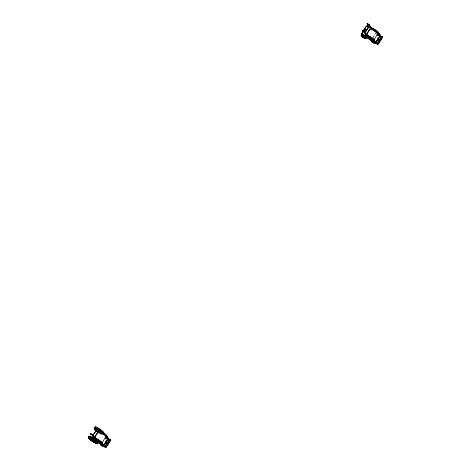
<?xml version="1.0" encoding="UTF-8"?>
<svg xmlns="http://www.w3.org/2000/svg" width="471" height="471" viewBox="0 0 471 471"><rect width="100%" height="100%" fill="white"/><g stroke="black" fill="none" stroke-linecap="round" stroke-linejoin="round"><path stroke-width="0.35" stroke-dasharray="2.35 1.77" d="M372.92 37.392L375.964 32.711M373.056 37.692L376.093 33.011M98.463 432.613L101.701 434.686L101.907 434.362M101.701 434.686L99.616 433.255M375.546 32.811L377.147 33.835M371.525 30.144A3.132 0.659 32.9 0 1 370.73 29.991M100.941 433.997A5.882 1.254 33.4 0 1 99.705 433.344"/><path stroke-width="0.71" d="M364.837 30.02L364.283 30.044L364.313 29.467M106.458 435.557L106.399 435.369A1.448 0.306 33.4 0 0 105.363 434.48L98.498 430.094L98.692 431.377L102.908 434.168L102.955 433.65L98.904 431.053L98.498 430.094L98.722 430.618L98.398 430.388M373.556 39.947L373.491 39.752A1.448 0.306 33.4 0 0 372.461 38.869L365.59 34.483L365.054 32.275L362.599 30.603L362.393 31.015L363.218 31.522L363.429 31.198L365.166 32.54L366.208 35.119L372.549 39.27M364.224 29.738C364.754 31.145 363.953 28.419 364.948 29.808M364.442 29.385C366.055 30.798 363.064 29.355 364.454 30.144M101.477 443.187L94.035 438.424L93.358 437.359C91.239 434.574 93.087 433.82 93.864 437.159L100.712 441.533A1.448 0.306 33.4 0 1 101.807 442.61L101.442 443.252L96.855 440.002M370 37.639L369.14 37.091L368.928 37.409L368.923 36.862L369.023 37.468L368.817 37.021M368.399 27.124L366.568 25.97L361.628 33.576L361.375 34.46L365.043 36.767M362.652 31.704L362.794 32.022L363.429 30.503M363.895 29.973L364.648 30.644L365.202 29.697L364.401 29.196L363.895 29.973L364.648 30.644M364.854 28.39L365.684 26.994L365.107 28.319M365.684 26.994L365.049 28.513M365.885 36.614A2.749 0.583 32.9 0 1 366.267 37.521L371.154 40.618L371.401 39.729L361.628 33.576M365.049 32.823L366.397 35.337L365.967 36.137L365.608 35.902L365.808 35.413M93.187 439.266L91.362 438.006L93.452 439.343M91.545 437.759L93.664 439.025M96.202 430.712C95.413 430.989 98.527 433.373 98.557 431.407L98.904 431.666L99.093 431.271L98.881 431.589L98.427 431.301M94.577 437.518L99.852 440.885M94.047 439.202L95.171 439.991M98.71 431.024L98.321 431.972L98.704 432.219M99.328 430.782C99.122 429.328 97.868 431.224 98.716 431.866M97.45 440.609L96.814 440.202M102.319 433.238L101.512 432.955M104.503 433.838L99.275 430.359L99.063 430.677L104.291 434.156L104.556 433.714M101.065 444.212L101.277 443.894C97.886 441.144 97.002 442.304 101.065 444.212L101.53 442.74A1.448 0.306 33.4 0 0 100.5 441.851L93.629 437.465L93.841 437.141L94.247 438.107L98.468 440.897M101.371 444.406L101.583 444.088L103.273 445.142L103.061 445.46L101.371 444.406L101.895 443.129A1.807 0.383 33.4 0 0 100.529 441.78L93.576 437.335C94.406 435.575 88.99 433.202 91.256 434.503M101.995 443.081A1.631 0.347 33.4 0 1 102.778 443.841L103.744 445.625L103.532 445.949L102.566 444.165A1.631 0.347 33.4 0 0 101.783 443.399L102.107 442.805A1.807 0.383 33.4 0 0 100.741 441.462L93.788 437.017L93.123 435.31L97.568 428.581C95.666 426.861 98.939 428.221 98.439 429.964L105.398 434.409A1.807 0.383 33.4 0 1 106.764 435.757L106.022 437.359L107.718 438.413L107.93 438.089L106.234 437.035M105.722 437.165L106.246 435.881A1.448 0.306 33.4 0 0 105.151 434.804L98.286 430.412L98.51 430.941L94.07 437.671L93.14 435.357M106.022 437.359L106.552 436.075A1.807 0.383 33.4 0 0 105.186 434.727L98.233 430.288L97.585 428.622L98.51 430.941M366.326 34.86L371.601 38.228L371.813 37.904L366.538 34.536M366.002 36.055L366.397 35.337M370.259 28.849L370.671 28.042L370.306 28.743M371.189 27.489L376.517 30.733L376.252 31.174L376.517 30.733M370.96 28.507L370.653 29.008M369.411 37.627L368.775 37.221M374.28 30.256L373.474 29.967M370.889 39.864L373.026 41.23L373.768 39.623A1.448 0.306 33.4 0 0 372.673 38.551L365.802 34.159L366.032 34.689M367.256 23.55C371.095 25.381 368.505 26.193 367.256 23.55L369.759 25.322L365.102 32.369L365.749 34.036L372.702 38.475A1.807 0.383 33.4 0 1 374.068 39.823L373.544 41.107L375.234 42.154L375.022 42.478L373.332 41.424L373.856 40.141A1.807 0.383 33.4 0 0 372.49 38.799L365.537 34.354L364.737 32.464L362.387 30.921M377.683 34.177L378.207 32.893A1.448 0.306 33.4 0 0 377.112 31.816L370.247 27.43L370.459 27.112L377.324 31.498A1.448 0.306 33.4 0 1 378.36 32.381L378.054 33.217M369.759 25.322L370.4 26.982L377.359 31.427A1.807 0.383 33.4 0 1 378.725 32.77L378.195 34.053L379.891 35.107L379.679 35.425L377.983 34.377L378.513 33.094A1.807 0.383 33.4 0 0 377.147 31.745L370.194 27.3L369.388 25.416L367.044 23.868M364.236 29.649L364.931 29.591M364.89 29.997L364.901 29.62M366.214 35.737L365.861 35.472L366.308 35.56M106.093 436.205L106.346 435.816L102.955 433.65L102.743 433.968M362.599 30.603L362.393 31.015L364.572 32.493L365.732 35.366L373.403 40.271L373.768 39.623M373.65 39.882L373.403 40.271M365.861 35.472L365.608 35.908L366.02 35.09L365.808 35.596L366.179 35.814M363.282 34.854L362.982 35.325L363.288 34.842M361.757 33.877L362.9 32.122M363.659 30.951L365.178 28.613M371.154 40.618L372.296 38.863M378.972 40.524L379.473 39.747M90.432 433.997L90.638 433.585L92.769 435.08L93.358 437.359M96.949 427.639L95.295 426.532L95.089 426.95L96.738 427.956C97.226 426.82 98.227 429.776 98.227 429.988L98.527 430.17M92.081 435.01L92.292 434.686M91.333 438.083L91.574 437.683M93.576 437.335L93.788 437.017M98.233 430.288L98.439 429.964M98.198 430.735L98.41 430.417M367.05 23.962L367.262 23.644M99.587 430.665C99.04 429.799 97.715 431.607 98.692 431.66M93.582 438.901L92.94 440.238M93.847 438.395L94.059 438.077M94.618 437.406L94.365 437.842L99.64 441.209L99.899 440.768M94.035 438.424L98.904 431.053M98.492 432.278C98.663 431.719 97.432 430.847 98.892 431.695M94.135 439.06C93.458 439.567 95.001 439.737 94.176 439.184M364.042 31.934L364.254 31.61L364.042 32.022M368.699 24.881L368.905 24.563L368.699 24.975M364.589 32.523L369.547 25.64L370.653 28.39L374.869 31.186M365.084 32.328L369.529 25.599M96.967 440.397L97.179 440.073M365.319 34.377L365.531 34.053M365.537 34.354L365.749 34.036M370.194 27.3L370.4 26.982M365.502 34.801L365.714 34.483M365.82 35.007L365.59 34.483L365.82 35.007L370.683 27.636L370.459 27.112L370.6 27.995L375.081 30.862L370.665 27.589M365.732 35.366L365.943 35.048M370.842 28.607L370.389 28.313L370.6 27.995M98.298 440.697L98.256 441.221M373.438 40.206L365.996 35.443L370.865 28.072M371.236 27.371L370.977 27.807L376.305 31.051M98.392 442.505L98.604 442.187M373.585 30.362L373.644 29.85M370.259 37.715L370.218 38.233L370.43 37.916M374.704 30.986L374.916 30.662L378.266 32.899L375.617 31.204M371.648 38.104L371.86 37.78M103.532 445.949L101.96 443.158M107.888 438.725L108.1 438.407C106.517 434.804 106.022 436.499 107.888 438.725L108.401 438.578L107.435 436.794A1.631 0.347 33.4 0 0 106.652 436.034L106.44 436.352A1.631 0.347 33.4 0 1 107.217 437.112L108.189 438.895M105.51 442.44L103.29 445.807L103.555 446.237L104.992 446.979L103.479 445.913L105.51 442.44L108.159 444.082L105.934 447.45L104.98 446.955L107.2 443.594L105.698 442.552M105.934 441.804L108.159 438.436L109.861 439.608L107.635 442.976L105.934 441.804L107.635 442.976M106.01 441.845L108.23 438.477M106.087 441.892L108.348 438.542L108.624 438.972M372.49 38.799L372.702 38.475M377.147 31.745L377.359 31.427M372.461 38.869L372.673 38.551M377.112 31.816L377.324 31.498M103.667 446.202L105.887 442.834M106.311 442.192L108.53 438.831M104.898 446.838L107.117 443.47L108.159 444.082M107.541 442.834L109.767 439.467L108.336 438.725M107.135 443.499L104.915 446.861L105.934 447.45M373.026 41.23L373.238 40.906L371.637 39.882M374.068 39.823L373.715 40.494L375.493 42.967L374.527 41.183A1.631 0.347 33.4 0 0 373.744 40.418M378.725 32.77L378.366 33.447L380.15 35.914L379.184 34.136A1.631 0.347 33.4 0 0 378.401 33.37M373.332 41.424L373.544 41.107M377.983 34.377L378.195 34.053M370.836 39.923L374.71 41.925M105.875 447.356L108.094 443.988M108.583 443.447L110.738 439.985L108.583 443.447L107.624 442.952M374.227 41.018L374.439 40.694L373.921 40.176M378.884 33.965L379.096 33.647L378.578 33.123M374.527 41.183L374.739 40.859A1.631 0.347 33.4 0 0 373.956 40.1M379.184 34.136L379.39 33.806A1.631 0.347 33.4 0 0 378.613 33.047M375.31 42.296L375.099 42.614L373.303 41.495M375.193 42.79L375.405 42.472L374.439 40.694M379.85 35.743L380.062 35.419L379.096 33.647M380.191 35.496L375.252 42.826L377.895 44.468L382.699 36.997L377.895 44.468M380.056 35.861L380.268 35.537M379.396 33.812L380.362 35.596L375.44 42.932L377.836 44.368M375.628 43.214L380.491 35.843M381.804 36.603L376.941 43.974L381.728 36.485L382.764 37.097M378.825 41.165L381.822 36.626L380.297 35.743L381.822 36.626M97.585 428.622L92.84 435.186L93.205 435.522M364.148 29.585L364.495 29.373M371.778 41.059L371.984 41.595M373.703 42.355L372.867 41.778L373.008 42.102M374.845 42.59L374.033 42.461M378.802 34.819L377.93 34.177M379.261 35.248L379.031 35.19M371.931 41.059L371.584 41.077L371.807 41.525M371.713 41.165L372.096 41.23M372.614 40.83L371.796 40.694L372.938 41.931M374.286 42.914L374.61 42.932M379.326 35.148L377.695 34.354M379.373 35.343L378.731 35.066M379.326 35.413L378.372 35.025M371.749 41.077L372.161 41.124M374.051 42.855L374.628 43.073L374.339 42.555M373.986 42.961L374.892 42.991L373.226 41.466M379.184 35.166L378.03 34.683M372.443 41.101L371.513 41.148L372.013 41.736M372.008 41.148L372.396 41.354M373.75 42.731L374.333 42.996M373.686 42.837L374.139 42.938M93.523 438.76L93.14 438.737L93.558 439.149M93.193 440.391L92.734 440.032L93.494 438.96M378.39 34.895L378.796 35.137M378.843 35.325L377.106 34.248M378.201 35.296L379.326 35.684L378.99 35.06M372.82 41.289L371.413 40.836L372.361 41.866M372.396 41.171L373.562 41.854M372.331 41.277L372.738 41.525M373.656 42.272L375.022 42.573M373.409 42.561L373.962 42.843M373.815 42.802L372.29 41.854M110.803 440.079L109.778 439.49L107.559 442.858L108.518 443.346M380.062 35.419L380.362 35.596M375.405 42.472L375.705 42.643L374.739 40.865M108.1 438.407L108.401 438.578M103.443 445.454L103.744 445.625M377.819 33.594L378.607 34.083M377.536 34.042L378.254 34.383M378.419 34.948L377.265 34.189M377.807 35.06L379.608 35.749L378.325 34.53M372.773 41.201L373.215 41.519M373.162 41.631L371.749 41.248M372.708 41.466L373.856 42.225M373.05 42.349L373.532 42.626M363.571 36.803C362.694 35.931 364.324 37.403 363.665 36.709M371.454 28.513A2.508 0.53 32.9 0 0 370.265 27.465L370.471 27.96L369.976 27.324L370.389 28.313M99.581 430.317L99.222 430.211L99.628 430.582M99.287 430.364L99.599 430.523M93.028 440.297C95.083 441.421 91.191 438.737 92.993 440.379M93.164 440.479C91.698 439.673 93.811 441.233 92.94 440.373M362.605 30.692L363.429 31.198M91.468 434.185L90.638 433.585M106.205 437.112L108.006 438.23L107.794 438.548L105.993 437.429M370.648 28.395L378.266 33.258L373.821 39.988L366.208 35.119M371.666 39.994L373.515 41.177M105.775 435.545L101.618 432.79L101.624 433.344M98.692 431.377L106.305 436.246L101.86 442.97L94.247 438.107M98.468 442.192L103.349 445.278L103.137 445.601L98.256 442.51M98.639 430.977L100.188 431.972M97.438 431.501L98.674 432.29M97.226 431.819L98.463 432.613M93.835 439.59L96.084 441.027M94.341 440.008L96.502 441.392M101.218 432.042L106.428 435.422M98.333 431.754L98.692 431.989M96.355 439.414L101.565 442.793M378.107 33.947L378.56 34.248M378.101 34.006L379.161 34.789M377.518 34.554L377.966 34.848M377.348 34.825L377.795 35.119M373.397 41.195L374.257 41.795M373.103 41.701L373.497 41.96M373.25 42.096L372.043 41.201M372.632 42.066L373.085 42.361M99.363 430.706L99.063 430.412M378.566 34.095L378.967 34.354M378.501 34.2L378.972 34.548M377.336 34.089L377.736 34.342M377.342 34.2L377.671 34.448M376.935 34.518L377.412 34.801M373.609 41.778L374.457 42.614M373.521 41.866L373.927 42.119M372.22 41.76L372.691 42.113M372.225 41.96L374.074 43.044L374.645 42.726M101.754 443.482L103.231 445.772M378.896 34.342L379.273 34.607M378.831 34.442L379.32 34.842M374.604 42.09C374.051 41.731 371.507 39.676 371.778 40.936M373.85 42.107L374.392 42.72M373.786 42.213L374.162 42.484M372.031 41.525L372.337 41.784M371.919 41.701L372.296 41.972M379.179 34.577L379.644 35.031M379.208 34.713L379.579 35.107L379.32 34.889M379.108 34.683L379.39 35.025M374.28 42.302L374.633 42.938M374.068 42.449L374.533 42.908M372.084 41.631L371.666 41.101M379.385 34.789L379.544 35.084M380.309 35.56L380.586 35.99M377.948 38.74L378.213 39.17M377.895 38.816L378.16 39.246M97.285 428.457L96.738 427.956M365.796 34.96L365.996 35.443M93.658 437.541L93.77 438.348L93.529 437.759M369.458 25.151L370.188 27.006M367.521 26.217A2.749 0.583 32.9 0 1 368.452 26.559M370.23 27.618A2.749 0.583 32.9 0 1 371.213 28.425M371.537 28.772A2.749 0.583 32.9 0 1 371.713 29.049M366.774 26.088A3.132 0.659 32.9 0 1 368.976 26.729M370.347 27.601A3.132 0.659 32.9 0 1 372.061 29.449M366.55 26.576A3.132 0.659 32.9 0 1 366.874 26.594M367.351 26.735A3.132 0.659 32.9 0 1 367.939 26.982M361.669 34.813A3.132 0.659 32.9 0 1 364.342 35.331A3.132 0.659 32.9 0 1 366.25 37.721M364.525 36.991A3.132 0.659 32.9 0 1 363.83 36.579M363.153 36.126A3.132 0.659 32.9 0 1 362.546 35.655M362.776 36.72A3.132 0.659 32.9 0 1 361.31 34.76A3.132 0.659 32.9 0 1 365.054 36.697A3.132 0.659 32.9 0 1 365.873 38.322M365.396 38.18A3.132 0.659 32.9 0 1 363.453 37.174M365.054 37.168A2.749 0.583 32.9 0 1 362.111 35.119A2.749 0.583 32.9 0 1 362.605 34.53M367.574 26.199A2.508 0.53 32.9 0 1 368.316 26.064M368.787 26.264A2.508 0.53 32.9 0 1 369.317 26.535M369.87 26.871A2.508 0.53 32.9 0 1 371.601 28.284M367.374 26.082A2.749 0.583 32.9 0 1 369.288 26.458M369.894 26.818A2.749 0.583 32.9 0 1 371.849 28.931M367.203 26.123A2.749 0.583 32.9 0 1 369.134 26.688M370.336 27.453A2.749 0.583 32.9 0 1 371.819 28.884M97.014 429.888A5.157 1.101 33.4 0 1 95.589 428.486M95.26 427.956A5.157 1.101 33.4 0 1 99.405 429.004A5.157 1.101 33.4 0 1 103.873 433.196M103.461 433.597A5.157 1.101 33.4 0 1 102.925 433.567M96.861 430.123A5.157 1.101 33.4 0 1 95.107 428.186M95.071 427.821A5.157 1.101 33.4 0 1 96.637 427.915M97.597 428.327A5.157 1.101 33.4 0 1 103.685 433.061M103.067 446.019A1.76 0.377 33.4 0 1 102.737 445.878M101.601 445.183A1.76 0.377 33.4 0 1 101.259 444.918M100.977 444.665A1.76 0.377 33.4 0 1 100.77 444.436M100.647 444.135A1.76 0.377 33.4 0 1 101.689 444.4A1.76 0.377 33.4 0 1 103.273 445.519M103.473 445.743A1.76 0.377 33.4 0 1 103.514 446.108M107.718 438.966A1.76 0.377 33.4 0 1 107.394 438.825M106.258 438.136A1.76 0.377 33.4 0 1 105.91 437.865M105.569 437.035A1.76 0.377 33.4 0 1 106.534 437.453M106.923 437.689A1.76 0.377 33.4 0 1 107.924 438.466M108.13 438.695A1.76 0.377 33.4 0 1 108.165 439.054M105.357 437.353A1.76 0.377 33.4 0 1 107.629 438.707A1.76 0.377 33.4 0 1 107.406 439.249A1.76 0.377 33.4 0 1 105.216 437.706M103.355 433.762A5.157 1.101 33.4 0 1 102.819 433.732M98.857 431.825A5.157 1.101 33.4 0 1 97.756 431.065M96.755 430.288A5.157 1.101 33.4 0 1 94.995 428.351M94.959 427.986A5.157 1.101 33.4 0 1 95.754 427.845M97.491 428.492A5.157 1.101 33.4 0 1 99.711 429.758M100.818 430.518A5.157 1.101 33.4 0 1 101.818 431.295M103.243 432.696A5.157 1.101 33.4 0 1 103.573 433.226M96.367 430.871A5.157 1.101 33.4 0 1 97.103 429.081M98.186 429.652A5.157 1.101 33.4 0 1 100.429 431.106M102.254 432.625A5.157 1.101 33.4 0 1 103.22 434.18M97.627 442.44A5.157 1.101 33.4 0 1 93.128 440.503A5.157 1.101 33.4 0 1 89.266 437.029M90.02 436.523A5.157 1.101 33.4 0 1 90.797 436.752M91.763 437.17A5.157 1.101 33.4 0 1 95.089 439.19M96.914 440.715A5.157 1.101 33.4 0 1 97.515 441.374M96.007 430.8A5.882 1.254 33.4 0 1 96.278 428.498A5.882 1.254 33.4 0 1 103.785 434.156M96.396 430.211A5.882 1.254 33.4 0 1 94.771 428.616M94.394 428.009A5.882 1.254 33.4 0 1 99.77 429.611A5.882 1.254 33.4 0 1 103.926 434.18M96.702 442.557A5.882 1.254 33.4 0 1 95.601 442.086M94.365 441.433A5.882 1.254 33.4 0 1 93.499 440.921M91.81 439.779A5.882 1.254 33.4 0 1 90.668 438.89M88.666 436.688A5.882 1.254 33.4 0 1 94.041 438.283A5.882 1.254 33.4 0 1 98.198 442.858M88.654 437.877A5.882 1.254 33.4 0 1 90.738 437.253A5.882 1.254 33.4 0 1 97.256 441.745A5.882 1.254 33.4 0 1 96.314 443.146M95.213 442.675A5.882 1.254 33.4 0 1 92.681 441.233M91.421 440.367A5.882 1.254 33.4 0 1 89.337 438.631M102.772 433.079A4.704 1.001 33.4 0 1 101.183 432.49M97.238 429.935A4.704 1.001 33.4 0 1 95.637 428.168M95.601 427.839A4.704 1.001 33.4 0 1 97.032 427.921M98.898 428.822A4.704 1.001 33.4 0 1 102.613 431.536M103.155 432.137A4.704 1.001 33.4 0 1 103.49 432.949M103.337 433.179A4.704 1.001 33.4 0 1 101.029 432.719M96.331 429.487A4.704 1.001 33.4 0 1 95.483 428.398M99.781 429.682A4.704 1.001 33.4 0 1 100.788 430.376M101.701 431.083A4.704 1.001 33.4 0 1 102.46 431.766M103.008 432.366A4.704 1.001 33.4 0 1 103.308 432.849M91.81 437.747L92.163 437.218L91.821 437.73M378.166 34.124L377.954 34.448L379.756 35.566L379.967 35.243L378.166 34.124M363.288 36.832L363.63 37.062L363.288 36.832M361.911 35.896A2.749 0.583 32.9 0 0 365.89 38.116A2.749 0.583 32.9 0 0 363.324 35.643A2.749 0.583 32.9 0 0 361.911 35.896M361.657 36.296A2.749 0.583 32.9 0 0 365.637 38.516A2.749 0.583 32.9 0 0 363.07 36.043A2.749 0.583 32.9 0 0 361.657 36.296M361.805 36.061A2.749 0.583 32.9 0 0 365.784 38.286A2.749 0.583 32.9 0 0 363.218 35.808A2.749 0.583 32.9 0 0 361.805 36.061M361.816 36.355A2.508 0.53 32.9 0 0 365.443 38.381A2.508 0.53 32.9 0 0 363.106 36.12A2.508 0.53 32.9 0 0 361.816 36.355M361.963 36.12A2.508 0.53 32.9 0 0 365.59 38.145A2.508 0.53 32.9 0 0 363.253 35.89A2.508 0.53 32.9 0 0 361.963 36.12M100.765 444.983A1.76 0.377 33.4 0 0 103.302 446.426A1.76 0.377 33.4 0 0 101.671 444.824A1.76 0.377 33.4 0 0 100.765 444.983M89.808 438.807A5.157 1.101 33.4 0 0 97.238 443.028A5.157 1.101 33.4 0 0 92.457 438.33A5.157 1.101 33.4 0 0 89.808 438.807M89.843 439.308A4.704 1.001 33.4 0 0 96.62 443.164A4.704 1.001 33.4 0 0 92.263 438.878A4.704 1.001 33.4 0 0 89.843 439.308M89.996 439.078A4.704 1.001 33.4 0 0 96.767 442.934A4.704 1.001 33.4 0 0 92.41 438.648A4.704 1.001 33.4 0 0 89.996 439.078M89.549 439.202A5.157 1.101 33.4 0 0 96.973 443.423A5.157 1.101 33.4 0 0 92.198 438.725A5.157 1.101 33.4 0 0 89.549 439.202M89.702 438.972A5.157 1.101 33.4 0 0 97.126 443.193A5.157 1.101 33.4 0 0 92.351 438.495A5.157 1.101 33.4 0 0 89.702 438.972"/></g></svg>
